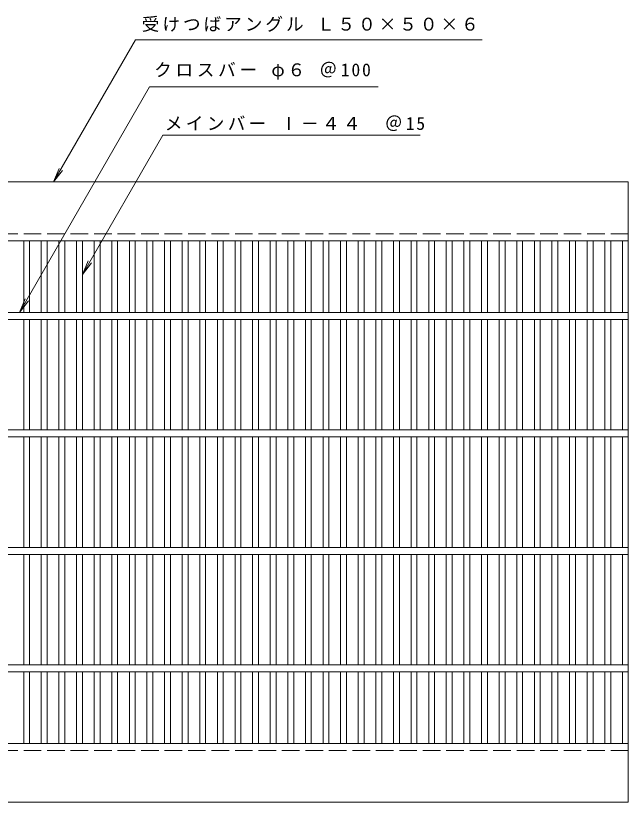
# Model space of a CAD drawing. Units: millimetres, scale not verified. Extents: x -705 to 910, y -691 to 669.
# Drawn here: x -230 to 292, y -1 to 669 of the extents above; entities that cross this region are included whole.
import ezdxf

# ---------------------------------------------------------------- set-up
doc = ezdxf.new("R2010")
doc.units = ezdxf.units.MM
doc.header["$LTSCALE"] = 5
doc.linetypes.add('DASHED3', pattern=[4, 3, -1])
for name, color, linetype, lineweight in [('E-1', 2, 'Continuous', 9), ('E-2', 3, 'Continuous', 9), ('E-5', 7, 'Continuous', 9)]:
    doc.layers.add(name, color=color, linetype=linetype, lineweight=lineweight)
doc.styles.add('ＭＳ ゴシック', font='')
doc.styles.get('ＭＳ ゴシック').set_extended_font_data('MS Gothic')

msp = doc.modelspace()

# ---------------------------------------------------------------- linework, layer by layer
at = {"layer": 'E-1'}
for p, q in [((-703.29, 527.158), (291.71, 527.158)), ((291.71, 477.158), (291.71, 527.158)), ((-703.29, 477.158), (291.71, 477.158)), ((-703.29, 49.158), (291.71, 49.158)), ((291.71, 49.158), (291.71, -0.842)), ((-703.29, -0.842), (291.71, -0.842))]:
    msp.add_line(p, q, dxfattribs=at)
at = {"layer": 'E-1', "linetype": 'DASHED3'}
for p, q in [((-703.29, 483.158), (291.71, 483.158)), ((-703.29, 43.158), (291.71, 43.158))]:
    msp.add_line(p, q, dxfattribs=at)
at = {"layer": 'E-2'}
for p, q in [((-223.291, 416.158), (-223.291, 477.158)), ((-218.29, 416.158), (-218.29, 477.158)), ((-208.291, 416.158), (-208.291, 477.158)), ((-203.29, 416.158), (-203.29, 477.158)), ((-193.291, 416.158), (-193.291, 477.158)), ((-188.29, 416.158), (-188.29, 477.158)), ((-178.291, 416.158), (-178.291, 477.158)), ((-173.29, 416.158), (-173.29, 477.158)), ((-163.291, 416.158), (-163.291, 477.158)), ((-158.29, 416.158), (-158.29, 477.158)), ((-148.291, 416.158), (-148.291, 477.158)), ((-143.29, 416.158), (-143.29, 477.158)), ((-133.291, 416.158), (-133.291, 477.158)), ((-128.29, 416.158), (-128.29, 477.158)), ((-118.291, 416.158), (-118.291, 477.158)), ((-113.29, 416.158), (-113.29, 477.158)), ((-103.291, 416.158), (-103.291, 477.158)), ((-98.29, 416.158), (-98.29, 477.158)), ((-88.291, 416.158), (-88.291, 477.158)), ((-83.29, 416.158), (-83.29, 477.158)), ((-73.291, 416.158), (-73.291, 477.158)), ((-68.29, 416.158), (-68.29, 477.158)), ((-58.291, 416.158), (-58.291, 477.158)), ((-53.29, 416.158), (-53.29, 477.158)), ((-43.291, 416.158), (-43.291, 477.158)), ((-38.29, 416.158), (-38.29, 477.158)), ((-28.291, 416.158), (-28.291, 477.158)), ((-23.291, 416.158), (-23.291, 477.158)), ((-13.291, 416.158), (-13.291, 477.158)), ((-8.29, 416.158), (-8.29, 477.158)), ((1.709, 416.158), (1.709, 477.158)), ((6.71, 416.158), (6.71, 477.158)), ((16.709, 416.158), (16.709, 477.158)), ((21.71, 416.158), (21.71, 477.158)), ((31.709, 416.158), (31.709, 477.158)), ((36.709, 416.158), (36.709, 477.158)), ((46.709, 416.158), (46.709, 477.158)), ((51.709, 416.158), (51.709, 477.158)), ((61.709, 416.158), (61.709, 477.158)), ((66.71, 416.158), (66.71, 477.158)), ((76.709, 416.158), (76.709, 477.158)), ((81.709, 416.158), (81.709, 477.158)), ((91.709, 416.158), (91.709, 477.158)), ((96.709, 416.158), (96.709, 477.158)), ((106.709, 416.158), (106.709, 477.158)), ((111.709, 416.158), (111.709, 477.158)), ((121.709, 416.158), (121.709, 477.158)), ((126.709, 416.158), (126.709, 477.158)), ((136.709, 416.158), (136.709, 477.158)), ((141.709, 416.158), (141.709, 477.158)), ((151.709, 416.158), (151.709, 477.158)), ((156.709, 416.158), (156.709, 477.158)), ((166.709, 416.158), (166.709, 477.158)), ((171.709, 416.158), (171.709, 477.158)), ((181.709, 416.158), (181.709, 477.158)), ((186.709, 416.158), (186.709, 477.158)), ((196.709, 416.158), (196.709, 477.158)), ((201.709, 416.158), (201.709, 477.158)), ((211.709, 416.158), (211.709, 477.158)), ((216.709, 416.158), (216.709, 477.158)), ((226.709, 416.158), (226.709, 477.158)), ((231.709, 416.158), (231.709, 477.158)), ((241.709, 416.158), (241.709, 477.158)), ((246.709, 416.158), (246.709, 477.158)), ((256.709, 416.158), (256.709, 477.158)), ((261.709, 416.158), (261.709, 477.158)), ((271.709, 416.158), (271.709, 477.158)), ((276.709, 416.158), (276.709, 477.158)), ((286.71, 416.158), (286.71, 477.158)), ((291.71, 49.158), (291.71, 477.158)), ((291.71, 416.158), (-703.29, 416.158)), ((291.71, 410.158), (-703.29, 410.158)), ((-223.291, 316.158), (-223.291, 410.158)), ((-218.29, 316.158), (-218.29, 410.158)), ((-208.291, 316.158), (-208.291, 410.158)), ((-203.29, 316.158), (-203.29, 410.158)), ((-193.291, 316.158), (-193.291, 410.158)), ((-188.29, 316.158), (-188.29, 410.158)), ((-178.291, 316.158), (-178.291, 410.158)), ((-173.29, 316.158), (-173.29, 410.158)), ((-163.291, 316.158), (-163.291, 410.158)), ((-158.29, 316.158), (-158.29, 410.158)), ((-148.291, 316.158), (-148.291, 410.158)), ((-143.29, 316.158), (-143.29, 410.158)), ((-133.291, 316.158), (-133.291, 410.158)), ((-128.29, 316.158), (-128.29, 410.158)), ((-118.291, 316.158), (-118.291, 410.158)), ((-113.29, 316.158), (-113.29, 410.158)), ((-103.291, 316.158), (-103.291, 410.158)), ((-98.29, 316.158), (-98.29, 410.158)), ((-88.291, 316.158), (-88.291, 410.158)), ((-83.29, 316.158), (-83.29, 410.158)), ((-73.291, 316.158), (-73.291, 410.158)), ((-68.29, 316.158), (-68.29, 410.158)), ((-58.291, 316.158), (-58.291, 410.158)), ((-53.29, 316.158), (-53.29, 410.158)), ((-43.291, 316.158), (-43.291, 410.158)), ((-38.29, 316.158), (-38.29, 410.158)), ((-28.291, 316.158), (-28.291, 410.158)), ((-23.291, 316.158), (-23.291, 410.158)), ((-13.291, 316.158), (-13.291, 410.158)), ((-8.29, 316.158), (-8.29, 410.158)), ((1.709, 316.158), (1.709, 410.158)), ((6.71, 316.158), (6.71, 410.158)), ((16.709, 316.158), (16.709, 410.158)), ((21.71, 316.158), (21.71, 410.158)), ((31.709, 316.158), (31.709, 410.158)), ((36.709, 316.158), (36.709, 410.158)), ((46.709, 316.158), (46.709, 410.158)), ((51.709, 316.158), (51.709, 410.158)), ((61.709, 316.158), (61.709, 410.158)), ((66.71, 316.158), (66.71, 410.158)), ((76.709, 316.158), (76.709, 410.158)), ((81.709, 316.158), (81.709, 410.158)), ((91.709, 316.158), (91.709, 410.158)), ((96.709, 316.158), (96.709, 410.158)), ((106.709, 316.158), (106.709, 410.158)), ((111.709, 316.158), (111.709, 410.158)), ((121.709, 316.158), (121.709, 410.158)), ((126.709, 316.158), (126.709, 410.158)), ((136.709, 316.158), (136.709, 410.158)), ((141.709, 316.158), (141.709, 410.158)), ((151.709, 316.158), (151.709, 410.158)), ((156.709, 316.158), (156.709, 410.158)), ((166.709, 316.158), (166.709, 410.158)), ((171.709, 316.158), (171.709, 410.158)), ((181.709, 316.158), (181.709, 410.158)), ((186.709, 316.158), (186.709, 410.158)), ((196.709, 316.158), (196.709, 410.158)), ((201.709, 316.158), (201.709, 410.158)), ((211.709, 316.158), (211.709, 410.158)), ((216.709, 316.158), (216.709, 410.158)), ((226.709, 316.158), (226.709, 410.158)), ((231.709, 316.158), (231.709, 410.158)), ((241.709, 316.158), (241.709, 410.158)), ((246.709, 316.158), (246.709, 410.158)), ((256.709, 316.158), (256.709, 410.158)), ((261.709, 316.158), (261.709, 410.158)), ((271.709, 316.158), (271.709, 410.158)), ((276.709, 316.158), (276.709, 410.158)), ((286.71, 316.158), (286.71, 410.158)), ((291.71, 316.158), (-703.29, 316.158)), ((291.71, 310.158), (-703.29, 310.158)), ((-223.291, 216.158), (-223.291, 310.158)), ((-218.29, 216.158), (-218.29, 310.158)), ((-208.291, 216.158), (-208.291, 310.158)), ((-203.29, 216.158), (-203.29, 310.158)), ((-193.291, 216.158), (-193.291, 310.158)), ((-188.29, 216.158), (-188.29, 310.158)), ((-178.291, 216.158), (-178.291, 310.158)), ((-173.29, 216.158), (-173.29, 310.158)), ((-163.291, 216.158), (-163.291, 310.158)), ((-158.29, 216.158), (-158.29, 310.158)), ((-148.291, 216.158), (-148.291, 310.158)), ((-143.29, 216.158), (-143.29, 310.158)), ((-133.291, 216.158), (-133.291, 310.158)), ((-128.29, 216.158), (-128.29, 310.158)), ((-118.291, 216.158), (-118.291, 310.158)), ((-113.29, 216.158), (-113.29, 310.158)), ((-103.291, 216.158), (-103.291, 310.158)), ((-98.29, 216.158), (-98.29, 310.158)), ((-88.291, 216.158), (-88.291, 310.158)), ((-83.29, 216.158), (-83.29, 310.158)), ((-73.291, 216.158), (-73.291, 310.158)), ((-68.29, 216.158), (-68.29, 310.158)), ((-58.291, 216.158), (-58.291, 310.158)), ((-53.29, 216.158), (-53.29, 310.158)), ((-43.291, 216.158), (-43.291, 310.158)), ((-38.29, 216.158), (-38.29, 310.158)), ((-28.291, 216.158), (-28.291, 310.158)), ((-23.291, 216.158), (-23.291, 310.158)), ((-13.291, 216.158), (-13.291, 310.158)), ((-8.29, 216.158), (-8.29, 310.158)), ((1.709, 216.158), (1.709, 310.158)), ((6.71, 216.158), (6.71, 310.158)), ((16.709, 216.158), (16.709, 310.158)), ((21.71, 216.158), (21.71, 310.158)), ((31.709, 216.158), (31.709, 310.158)), ((36.709, 216.158), (36.709, 310.158)), ((46.709, 216.158), (46.709, 310.158)), ((51.709, 216.158), (51.709, 310.158)), ((61.709, 216.158), (61.709, 310.158)), ((66.71, 216.158), (66.71, 310.158)), ((76.709, 216.158), (76.709, 310.158)), ((81.709, 216.158), (81.709, 310.158)), ((91.709, 216.158), (91.709, 310.158)), ((96.709, 216.158), (96.709, 310.158)), ((106.709, 216.158), (106.709, 310.158)), ((111.709, 216.158), (111.709, 310.158)), ((121.709, 216.158), (121.709, 310.158)), ((126.709, 216.158), (126.709, 310.158)), ((136.709, 216.158), (136.709, 310.158)), ((141.709, 216.158), (141.709, 310.158)), ((151.709, 216.158), (151.709, 310.158)), ((156.709, 216.158), (156.709, 310.158)), ((166.709, 216.158), (166.709, 310.158)), ((171.709, 216.158), (171.709, 310.158)), ((181.709, 216.158), (181.709, 310.158)), ((186.709, 216.158), (186.709, 310.158)), ((196.709, 216.158), (196.709, 310.158)), ((201.709, 216.158), (201.709, 310.158)), ((211.709, 216.158), (211.709, 310.158)), ((216.709, 216.158), (216.709, 310.158)), ((226.709, 216.158), (226.709, 310.158)), ((231.709, 216.158), (231.709, 310.158)), ((241.709, 216.158), (241.709, 310.158)), ((246.709, 216.158), (246.709, 310.158)), ((256.709, 216.158), (256.709, 310.158)), ((261.709, 216.158), (261.709, 310.158)), ((271.709, 216.158), (271.709, 310.158)), ((276.709, 216.158), (276.709, 310.158)), ((286.71, 216.158), (286.71, 310.158)), ((291.71, 216.158), (-703.29, 216.158)), ((291.71, 210.158), (-703.29, 210.158)), ((-223.291, 116.158), (-223.291, 210.158)), ((-218.29, 116.158), (-218.29, 210.158)), ((-208.291, 116.158), (-208.291, 210.158)), ((-203.29, 116.158), (-203.29, 210.158)), ((-193.291, 116.158), (-193.291, 210.158)), ((-188.29, 116.158), (-188.29, 210.158)), ((-178.291, 116.158), (-178.291, 210.158)), ((-173.29, 116.158), (-173.29, 210.158)), ((-163.291, 116.158), (-163.291, 210.158)), ((-158.29, 116.158), (-158.29, 210.158)), ((-148.291, 116.158), (-148.291, 210.158)), ((-143.29, 116.158), (-143.29, 210.158)), ((-133.291, 116.158), (-133.291, 210.158)), ((-128.29, 116.158), (-128.29, 210.158)), ((-118.291, 116.158), (-118.291, 210.158)), ((-113.29, 116.158), (-113.29, 210.158)), ((-103.291, 116.158), (-103.291, 210.158)), ((-98.29, 116.158), (-98.29, 210.158)), ((-88.291, 116.158), (-88.291, 210.158)), ((-83.29, 116.158), (-83.29, 210.158)), ((-73.291, 116.158), (-73.291, 210.158)), ((-68.29, 116.158), (-68.29, 210.158)), ((-58.291, 116.158), (-58.291, 210.158)), ((-53.29, 116.158), (-53.29, 210.158)), ((-43.291, 116.158), (-43.291, 210.158)), ((-38.29, 116.158), (-38.29, 210.158)), ((-28.291, 116.158), (-28.291, 210.158)), ((-23.291, 116.158), (-23.291, 210.158)), ((-13.291, 116.158), (-13.291, 210.158)), ((-8.29, 116.158), (-8.29, 210.158)), ((1.709, 116.158), (1.709, 210.158)), ((6.71, 116.158), (6.71, 210.158)), ((16.709, 116.158), (16.709, 210.158)), ((21.71, 116.158), (21.71, 210.158)), ((31.709, 116.158), (31.709, 210.158)), ((36.709, 116.158), (36.709, 210.158)), ((46.709, 116.158), (46.709, 210.158)), ((51.709, 116.158), (51.709, 210.158)), ((61.709, 116.158), (61.709, 210.158)), ((66.71, 116.158), (66.71, 210.158)), ((76.709, 116.158), (76.709, 210.158)), ((81.709, 116.158), (81.709, 210.158)), ((91.709, 116.158), (91.709, 210.158)), ((96.709, 116.158), (96.709, 210.158)), ((106.709, 116.158), (106.709, 210.158)), ((111.709, 116.158), (111.709, 210.158)), ((121.709, 116.158), (121.709, 210.158)), ((126.709, 116.158), (126.709, 210.158)), ((136.709, 116.158), (136.709, 210.158)), ((141.709, 116.158), (141.709, 210.158)), ((151.709, 116.158), (151.709, 210.158)), ((156.709, 116.158), (156.709, 210.158)), ((166.709, 116.158), (166.709, 210.158)), ((171.709, 116.158), (171.709, 210.158)), ((181.709, 116.158), (181.709, 210.158)), ((186.709, 116.158), (186.709, 210.158)), ((196.709, 116.158), (196.709, 210.158)), ((201.709, 116.158), (201.709, 210.158)), ((211.709, 116.158), (211.709, 210.158)), ((216.709, 116.158), (216.709, 210.158)), ((226.709, 116.158), (226.709, 210.158)), ((231.709, 116.158), (231.709, 210.158)), ((241.709, 116.158), (241.709, 210.158)), ((246.709, 116.158), (246.709, 210.158)), ((256.709, 116.158), (256.709, 210.158)), ((261.709, 116.158), (261.709, 210.158)), ((271.709, 116.158), (271.709, 210.158)), ((276.709, 116.158), (276.709, 210.158)), ((286.71, 116.158), (286.71, 210.158)), ((291.71, 116.158), (-703.29, 116.158)), ((291.71, 110.158), (-703.29, 110.158)), ((-223.291, 49.158), (-223.291, 110.158)), ((-218.29, 49.158), (-218.29, 110.158)), ((-208.291, 49.158), (-208.291, 110.158)), ((-203.29, 49.158), (-203.29, 110.158)), ((-193.291, 49.158), (-193.291, 110.158)), ((-188.29, 49.158), (-188.29, 110.158)), ((-178.291, 49.158), (-178.291, 110.158)), ((-173.29, 49.158), (-173.29, 110.158)), ((-163.291, 49.158), (-163.291, 110.158)), ((-158.29, 49.158), (-158.29, 110.158)), ((-148.291, 49.158), (-148.291, 110.158)), ((-143.29, 49.158), (-143.29, 110.158)), ((-133.291, 49.158), (-133.291, 110.158)), ((-128.29, 49.158), (-128.29, 110.158)), ((-118.291, 49.158), (-118.291, 110.158)), ((-113.29, 49.158), (-113.29, 110.158)), ((-103.291, 49.158), (-103.291, 110.158)), ((-98.29, 49.158), (-98.29, 110.158)), ((-88.291, 49.158), (-88.291, 110.158)), ((-83.29, 49.158), (-83.29, 110.158)), ((-73.291, 49.158), (-73.291, 110.158)), ((-68.29, 49.158), (-68.29, 110.158)), ((-58.291, 49.158), (-58.291, 110.158)), ((-53.29, 49.158), (-53.29, 110.158)), ((-43.291, 49.158), (-43.291, 110.158)), ((-38.29, 49.158), (-38.29, 110.158)), ((-28.291, 49.158), (-28.291, 110.158)), ((-23.291, 49.158), (-23.291, 110.158)), ((-13.291, 49.158), (-13.291, 110.158)), ((-8.29, 49.158), (-8.29, 110.158)), ((1.709, 49.158), (1.709, 110.158)), ((6.71, 49.158), (6.71, 110.158)), ((16.709, 49.158), (16.709, 110.158)), ((21.71, 49.158), (21.71, 110.158)), ((31.709, 49.158), (31.709, 110.158)), ((36.709, 49.158), (36.709, 110.158)), ((46.709, 49.158), (46.709, 110.158)), ((51.709, 49.158), (51.709, 110.158)), ((61.709, 49.158), (61.709, 110.158)), ((66.71, 49.158), (66.71, 110.158)), ((76.709, 49.158), (76.709, 110.158)), ((81.709, 49.158), (81.709, 110.158)), ((91.709, 49.158), (91.709, 110.158)), ((96.709, 49.158), (96.709, 110.158)), ((106.709, 49.158), (106.709, 110.158)), ((111.709, 49.158), (111.709, 110.158)), ((121.709, 49.158), (121.709, 110.158)), ((126.709, 49.158), (126.709, 110.158)), ((136.709, 49.158), (136.709, 110.158)), ((141.709, 49.158), (141.709, 110.158)), ((151.709, 49.158), (151.709, 110.158)), ((156.709, 49.158), (156.709, 110.158)), ((166.709, 49.158), (166.709, 110.158)), ((171.709, 49.158), (171.709, 110.158)), ((181.709, 49.158), (181.709, 110.158)), ((186.709, 49.158), (186.709, 110.158)), ((196.709, 49.158), (196.709, 110.158)), ((201.709, 49.158), (201.709, 110.158)), ((211.709, 49.158), (211.709, 110.158)), ((216.709, 49.158), (216.709, 110.158)), ((226.709, 49.158), (226.709, 110.158)), ((231.709, 49.158), (231.709, 110.158)), ((241.709, 49.158), (241.709, 110.158)), ((246.709, 49.158), (246.709, 110.158)), ((256.709, 49.158), (256.709, 110.158)), ((261.709, 49.158), (261.709, 110.158)), ((271.709, 49.158), (271.709, 110.158)), ((276.709, 49.158), (276.709, 110.158)), ((286.71, 49.158), (286.71, 110.158))]:
    msp.add_line(p, q, dxfattribs=at)
at = {"layer": 'E-5'}
for p, q in [((-127.95, 648.159), (167.307, 648.159)), ((-116.044, 608.159), (-226.895, 416.158)), ((-116.044, 608.159), (78.782, 608.159)), ((-104.715, 567.159), (-173.29, 448.383)), ((-104.715, 567.159), (114.435, 567.159)), ((-197.81, 527.158), (-190.2, 537.075)), ((-173.29, 448.383), (-168.507, 459.932)), ((-173.29, 448.383), (-165.681, 458.3)), ((-226.895, 416.158), (-222.112, 427.707)), ((-226.895, 416.158), (-219.286, 426.075))]:
    msp.add_line(p, q, dxfattribs=at)
msp.add_lwpolyline([(-127.95, 648.159), (-197.81, 527.158), (-193.026, 538.707)], dxfattribs=at)

# ---------------------------------------------------------------- texts
at = {"layer": 'E-5', "char_height": 11, "attachment_point": 7, "style": 'ＭＳ ゴシック'}
for s, insert in [('\\T1.17;受けつばアングル\\~Ｌ５０×５０×６', (-122.721, 654.872)), ('\\T1.21;クロスバー\\~φ６\\~＠100', (-112.142, 614.148)), ('\\T1.19;メインバー\\~Ⅰ－４４\u3000＠15', (-103.065, 570.497))]:
    msp.add_mtext(s, dxfattribs=dict(at, insert=insert))

doc.saveas('drawing.dxf')
